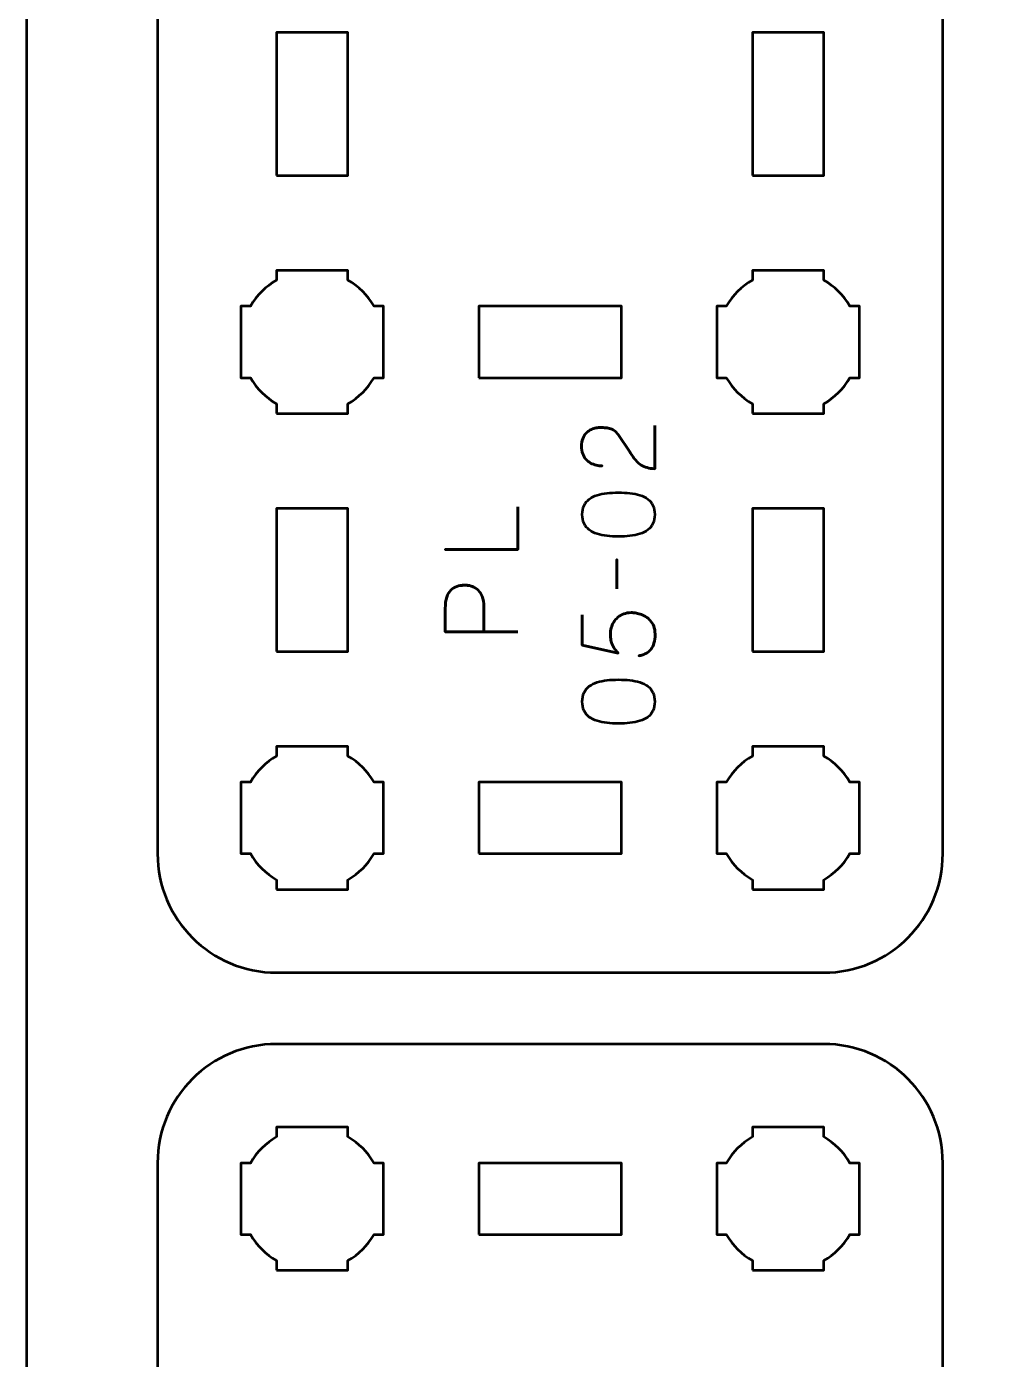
# Model space of a CAD drawing. Header units: centimetres. Extents: x -21 to 0, y -29.7 to 0.
# Drawn here: x -21 to -16.95, y -11.32 to -5.72 of the extents above; entities that cross this region are included whole.
import ezdxf

# ---------------------------------------------------------------- set-up
doc = ezdxf.new("R2010")
doc.units = ezdxf.units.CM
doc.header["$MEASUREMENT"] = 0
doc.layers.add('Layer 1', color=7, linetype='Continuous')

msp = doc.modelspace()

# ---------------------------------------------------------------- linework, layer by layer
at = {"layer": 'Layer 1', "color": 1, "lineweight": 53}
msp.add_open_spline([(-21.00003, -29.19995), (-21.00003, -29.19995), (-21.00003, -5.29992), (-21.00003, -5.29992), (-21.00003, -5.29992), (-21.00003, -5.21709), (-20.93286, -5.14992), (-20.85003, -5.14992), (-20.85003, -5.14992), (-20.7672, -5.14992), (-20.70003, -5.08275), (-20.70003, -4.99992), (-20.70003, -4.99992), (-20.70003, -4.91709), (-20.7672, -4.84992), (-20.85003, -4.84992), (-20.85003, -4.84992), (-20.93286, -4.84992), (-21.00003, -4.78275), (-21.00003, -4.69992), (-21.00003, -4.69992), (-21.00003, -4.61709), (-20.93286, -4.54992), (-20.85003, -4.54992), (-20.85003, -4.54992), (-20.7672, -4.54992), (-20.70003, -4.48275), (-20.70003, -4.39992), (-20.70003, -4.39992), (-20.70003, -4.31709), (-20.7672, -4.24992), (-20.85003, -4.24992), (-20.85003, -4.24992), (-20.93286, -4.24992), (-21.00003, -4.18275), (-21.00003, -4.09992), (-21.00003, -4.09992), (-21.00003, -4.01709), (-20.93286, -3.94992), (-20.85003, -3.94992), (-20.85003, -3.94992), (-20.7672, -3.94992), (-20.70003, -3.88275), (-20.70003, -3.79992), (-20.70003, -3.79992), (-20.70003, -3.71709), (-20.7672, -3.64992), (-20.85003, -3.64992), (-20.85003, -3.64992), (-20.93286, -3.64992), (-21.00003, -3.58275), (-21.00003, -3.49992), (-21.00003, -3.49992), (-21.00003, -3.41709), (-20.93286, -3.34992), (-20.85003, -3.34992), (-20.85003, -3.34992), (-20.7672, -3.34992), (-20.70003, -3.28275), (-20.70003, -3.19992), (-20.70003, -3.19992), (-20.70003, -3.11709), (-20.7672, -3.04992), (-20.85003, -3.04992), (-20.85003, -3.04992), (-20.93286, -3.04992), (-21.00003, -2.98275), (-21.00003, -2.89992), (-21.00003, -2.89992), (-21.00003, -2.81709), (-20.93286, -2.74992), (-20.85003, -2.74992), (-20.85003, -2.74992), (-20.7672, -2.74992), (-20.70003, -2.68275), (-20.70003, -2.59992), (-20.70003, -2.59992), (-20.70003, -2.51709), (-20.7672, -2.44992), (-20.85003, -2.44992), (-20.85003, -2.44992), (-20.93286, -2.44992), (-21.00003, -2.38275), (-21.00003, -2.29992), (-21.00003, -2.29992), (-21.00003, -2.21709), (-20.93286, -2.14992), (-20.85003, -2.14992), (-20.85003, -2.14992), (-20.7672, -2.14992), (-20.70003, -2.08275), (-20.70003, -1.99992), (-20.70003, -1.99992), (-20.70003, -1.91709), (-20.7672, -1.84992), (-20.85003, -1.84992), (-20.85003, -1.84992), (-20.93286, -1.84992), (-21.00003, -1.78275), (-21.00003, -1.69992), (-21.00003, -1.69992), (-21.00003, -1.61709), (-20.93286, -1.54992), (-20.85003, -1.54992), (-20.85003, -1.54992), (-20.7672, -1.54992), (-20.70003, -1.48275), (-20.70003, -1.39992), (-20.70003, -1.39992), (-20.70003, -1.31709), (-20.7672, -1.24992), (-20.85003, -1.24992), (-20.85003, -1.24992), (-20.93286, -1.24992), (-21.00003, -1.18275), (-21.00003, -1.09992), (-21.00003, -1.09992), (-21.00003, -1.09992), (-21.00003, -0.49992), (-21.00003, -0.49992), (-21.00003, -0.49992), (-21.00003, -0.22295), (-20.77694, 0.00004), (-20.49994, 0.00004), (-20.49994, 0.00004), (-20.49994, 0.00004), (-0.50008, 0.00004), (-0.50008, 0.00004), (-0.50008, 0.00004), (-0.22294, 0.00004), (0.00002, -0.22295), (0.00002, -0.49992), (0.00002, -0.49992), (0.00002, -0.49992), (0.00002, -29.19995), (0.00002, -29.19995), (0.00002, -29.19995), (0.00002, -29.47695), (-0.22294, -29.70004), (-0.50008, -29.70004), (-0.50008, -29.70004), (-0.50008, -29.70004), (-20.49994, -29.70004), (-20.49994, -29.70004), (-20.49994, -29.70004), (-20.77694, -29.70004), (-21.00003, -29.47695), (-21.00003, -29.19995)], degree=3, knots=[0, 0, 0, 0, 0.027027, 0.027027, 0.027027, 0.027027, 0.0540541, 0.0540541, 0.0540541, 0.0540541, 0.0810811, 0.0810811, 0.0810811, 0.0810811, 0.1081081, 0.1081081, 0.1081081, 0.1081081, 0.1351351, 0.1351351, 0.1351351, 0.1351351, 0.1621622, 0.1621622, 0.1621622, 0.1621622, 0.1891892, 0.1891892, 0.1891892, 0.1891892, 0.2162162, 0.2162162, 0.2162162, 0.2162162, 0.2432432, 0.2432432, 0.2432432, 0.2432432, 0.2702703, 0.2702703, 0.2702703, 0.2702703, 0.2972973, 0.2972973, 0.2972973, 0.2972973, 0.3243243, 0.3243243, 0.3243243, 0.3243243, 0.3513514, 0.3513514, 0.3513514, 0.3513514, 0.3783784, 0.3783784, 0.3783784, 0.3783784, 0.4054054, 0.4054054, 0.4054054, 0.4054054, 0.4324324, 0.4324324, 0.4324324, 0.4324324, 0.4594595, 0.4594595, 0.4594595, 0.4594595, 0.4864865, 0.4864865, 0.4864865, 0.4864865, 0.5135135, 0.5135135, 0.5135135, 0.5135135, 0.5405405, 0.5405405, 0.5405405, 0.5405405, 0.5675676, 0.5675676, 0.5675676, 0.5675676, 0.5945946, 0.5945946, 0.5945946, 0.5945946, 0.6216216, 0.6216216, 0.6216216, 0.6216216, 0.6486486, 0.6486486, 0.6486486, 0.6486486, 0.6756757, 0.6756757, 0.6756757, 0.6756757, 0.7027027, 0.7027027, 0.7027027, 0.7027027, 0.7297297, 0.7297297, 0.7297297, 0.7297297, 0.7567568, 0.7567568, 0.7567568, 0.7567568, 0.7837838, 0.7837838, 0.7837838, 0.7837838, 0.8108108, 0.8108108, 0.8108108, 0.8108108, 0.8378378, 0.8378378, 0.8378378, 0.8378378, 0.8648649, 0.8648649, 0.8648649, 0.8648649, 0.8918919, 0.8918919, 0.8918919, 0.8918919, 0.9189189, 0.9189189, 0.9189189, 0.9189189, 0.9459459, 0.9459459, 0.9459459, 0.9459459, 0.972973, 0.972973, 0.972973, 0.972973, 1, 1, 1, 1], dxfattribs=at)
at = {"layer": 'Layer 1', "color": 3, "lineweight": 53}
for points in [[(-17.65, -9.7), (-17.65, -9.7), (-19.95, -9.7), (-19.95, -9.7), (-19.95, -9.7), (-20.22609, -9.7), (-20.45, -9.47609), (-20.45, -9.2), (-20.45, -9.2), (-20.45, -9.2), (-20.45, -0.9), (-20.45, -0.9), (-20.45, -0.9), (-20.45, -0.62391), (-20.22609, -0.4), (-19.95, -0.4), (-19.95, -0.4), (-19.95, -0.4), (-17.65, -0.4), (-17.65, -0.4), (-17.65, -0.4), (-17.37391, -0.4), (-17.15, -0.62391), (-17.15, -0.9), (-17.15, -0.9), (-17.15, -0.9), (-17.15, -9.2), (-17.15, -9.2), (-17.15, -9.2), (-17.15, -9.47609), (-17.37391, -9.7), (-17.65, -9.7)], [(-17.65, -19.3), (-17.65, -19.3), (-19.95, -19.3), (-19.95, -19.3), (-19.95, -19.3), (-20.22609, -19.3), (-20.45, -19.07609), (-20.45, -18.8), (-20.45, -18.8), (-20.45, -18.8), (-20.45, -10.5), (-20.45, -10.5), (-20.45, -10.5), (-20.45, -10.22391), (-20.22609, -10), (-19.95, -10), (-19.95, -10), (-19.95, -10), (-17.65, -10), (-17.65, -10), (-17.65, -10), (-17.37391, -10), (-17.15, -10.22391), (-17.15, -10.5), (-17.15, -10.5), (-17.15, -10.5), (-17.15, -18.8), (-17.15, -18.8), (-17.15, -18.8), (-17.15, -19.07609), (-17.37391, -19.3), (-17.65, -19.3)]]:
    msp.add_open_spline(points, degree=3, knots=[0, 0, 0, 0, 0.125, 0.125, 0.125, 0.125, 0.25, 0.25, 0.25, 0.25, 0.375, 0.375, 0.375, 0.375, 0.5, 0.5, 0.5, 0.5, 0.625, 0.625, 0.625, 0.625, 0.75, 0.75, 0.75, 0.75, 0.875, 0.875, 0.875, 0.875, 1, 1, 1, 1], dxfattribs=at)
at = {"layer": 'Layer 1', "lineweight": 53}
for points, knots in [([(-19.95, -6.35), (-19.95, -6.35), (-19.95, -5.75), (-19.95, -5.75), (-19.95, -5.75), (-19.95, -5.75), (-19.65, -5.75), (-19.65, -5.75), (-19.65, -5.75), (-19.65, -5.75), (-19.65, -6.35), (-19.65, -6.35), (-19.65, -6.35), (-19.65, -6.35), (-19.95, -6.35), (-19.95, -6.35)], [0, 0, 0, 0, 0.25, 0.25, 0.25, 0.25, 0.5, 0.5, 0.5, 0.5, 0.75, 0.75, 0.75, 0.75, 1, 1, 1, 1]), ([(-17.95, -6.35), (-17.95, -6.35), (-17.95, -5.75), (-17.95, -5.75), (-17.95, -5.75), (-17.95, -5.75), (-17.65, -5.75), (-17.65, -5.75), (-17.65, -5.75), (-17.65, -5.75), (-17.65, -6.35), (-17.65, -6.35), (-17.65, -6.35), (-17.65, -6.35), (-17.95, -6.35), (-17.95, -6.35)], [0, 0, 0, 0, 0.25, 0.25, 0.25, 0.25, 0.5, 0.5, 0.5, 0.5, 0.75, 0.75, 0.75, 0.75, 1, 1, 1, 1]), ([(-19.95, -7.35), (-19.95, -7.35), (-19.95, -7.30985), (-19.95, -7.30985), (-19.95, -7.30985), (-19.99553, -7.2835), (-20.0335, -7.24553), (-20.05985, -7.2), (-20.05985, -7.2), (-20.05985, -7.2), (-20.1, -7.2), (-20.1, -7.2), (-20.1, -7.2), (-20.1, -7.2), (-20.1, -7.05), (-20.1, -7.05), (-20.1, -7.05), (-20.1, -7.05), (-20.1, -6.9), (-20.1, -6.9), (-20.1, -6.9), (-20.1, -6.9), (-20.05985, -6.9), (-20.05985, -6.9), (-20.05985, -6.9), (-20.0335, -6.85447), (-19.99553, -6.8165), (-19.95, -6.79015), (-19.95, -6.79015), (-19.95, -6.79015), (-19.95, -6.75), (-19.95, -6.75), (-19.95, -6.75), (-19.95, -6.75), (-19.8, -6.75), (-19.8, -6.75), (-19.8, -6.75), (-19.8, -6.75), (-19.65, -6.75), (-19.65, -6.75), (-19.65, -6.75), (-19.65, -6.75), (-19.65, -6.79015), (-19.65, -6.79015), (-19.65, -6.79015), (-19.60447, -6.8165), (-19.5665, -6.85447), (-19.54015, -6.9), (-19.54015, -6.9), (-19.54015, -6.9), (-19.5, -6.9), (-19.5, -6.9), (-19.5, -6.9), (-19.5, -6.9), (-19.5, -7.05), (-19.5, -7.05), (-19.5, -7.05), (-19.5, -7.05), (-19.5, -7.2), (-19.5, -7.2), (-19.5, -7.2), (-19.5, -7.2), (-19.54015, -7.2), (-19.54015, -7.2), (-19.54015, -7.2), (-19.5665, -7.24553), (-19.60447, -7.2835), (-19.65, -7.30985), (-19.65, -7.30985), (-19.65, -7.30985), (-19.65, -7.35), (-19.65, -7.35), (-19.65, -7.35), (-19.65, -7.35), (-19.8, -7.35), (-19.8, -7.35), (-19.8, -7.35), (-19.8, -7.35), (-19.95, -7.35), (-19.95, -7.35)], [0, 0, 0, 0, 0.05, 0.05, 0.05, 0.05, 0.1, 0.1, 0.1, 0.1, 0.15, 0.15, 0.15, 0.15, 0.2, 0.2, 0.2, 0.2, 0.25, 0.25, 0.25, 0.25, 0.3, 0.3, 0.3, 0.3, 0.35, 0.35, 0.35, 0.35, 0.4, 0.4, 0.4, 0.4, 0.45, 0.45, 0.45, 0.45, 0.5, 0.5, 0.5, 0.5, 0.55, 0.55, 0.55, 0.55, 0.6, 0.6, 0.6, 0.6, 0.65, 0.65, 0.65, 0.65, 0.7, 0.7, 0.7, 0.7, 0.75, 0.75, 0.75, 0.75, 0.8, 0.8, 0.8, 0.8, 0.85, 0.85, 0.85, 0.85, 0.9, 0.9, 0.9, 0.9, 0.95, 0.95, 0.95, 0.95, 1, 1, 1, 1]), ([(-17.95, -7.35), (-17.95, -7.35), (-17.95, -7.30985), (-17.95, -7.30985), (-17.95, -7.30985), (-17.99553, -7.2835), (-18.0335, -7.24553), (-18.05985, -7.2), (-18.05985, -7.2), (-18.05985, -7.2), (-18.1, -7.2), (-18.1, -7.2), (-18.1, -7.2), (-18.1, -7.2), (-18.1, -7.05), (-18.1, -7.05), (-18.1, -7.05), (-18.1, -7.05), (-18.1, -6.9), (-18.1, -6.9), (-18.1, -6.9), (-18.1, -6.9), (-18.05985, -6.9), (-18.05985, -6.9), (-18.05985, -6.9), (-18.0335, -6.85447), (-17.99553, -6.8165), (-17.95, -6.79015), (-17.95, -6.79015), (-17.95, -6.79015), (-17.95, -6.75), (-17.95, -6.75), (-17.95, -6.75), (-17.95, -6.75), (-17.8, -6.75), (-17.8, -6.75), (-17.8, -6.75), (-17.8, -6.75), (-17.65, -6.75), (-17.65, -6.75), (-17.65, -6.75), (-17.65, -6.75), (-17.65, -6.79015), (-17.65, -6.79015), (-17.65, -6.79015), (-17.60447, -6.8165), (-17.5665, -6.85447), (-17.54015, -6.9), (-17.54015, -6.9), (-17.54015, -6.9), (-17.5, -6.9), (-17.5, -6.9), (-17.5, -6.9), (-17.5, -6.9), (-17.5, -7.05), (-17.5, -7.05), (-17.5, -7.05), (-17.5, -7.05), (-17.5, -7.2), (-17.5, -7.2), (-17.5, -7.2), (-17.5, -7.2), (-17.54015, -7.2), (-17.54015, -7.2), (-17.54015, -7.2), (-17.5665, -7.24553), (-17.60447, -7.2835), (-17.65, -7.30985), (-17.65, -7.30985), (-17.65, -7.30985), (-17.65, -7.35), (-17.65, -7.35), (-17.65, -7.35), (-17.65, -7.35), (-17.8, -7.35), (-17.8, -7.35), (-17.8, -7.35), (-17.8, -7.35), (-17.95, -7.35), (-17.95, -7.35)], [0, 0, 0, 0, 0.05, 0.05, 0.05, 0.05, 0.1, 0.1, 0.1, 0.1, 0.15, 0.15, 0.15, 0.15, 0.2, 0.2, 0.2, 0.2, 0.25, 0.25, 0.25, 0.25, 0.3, 0.3, 0.3, 0.3, 0.35, 0.35, 0.35, 0.35, 0.4, 0.4, 0.4, 0.4, 0.45, 0.45, 0.45, 0.45, 0.5, 0.5, 0.5, 0.5, 0.55, 0.55, 0.55, 0.55, 0.6, 0.6, 0.6, 0.6, 0.65, 0.65, 0.65, 0.65, 0.7, 0.7, 0.7, 0.7, 0.75, 0.75, 0.75, 0.75, 0.8, 0.8, 0.8, 0.8, 0.85, 0.85, 0.85, 0.85, 0.9, 0.9, 0.9, 0.9, 0.95, 0.95, 0.95, 0.95, 1, 1, 1, 1]), ([(-19.1, -7.2), (-19.1, -7.2), (-19.1, -6.9), (-19.1, -6.9), (-19.1, -6.9), (-19.1, -6.9), (-18.5, -6.9), (-18.5, -6.9), (-18.5, -6.9), (-18.5, -6.9), (-18.5, -7.2), (-18.5, -7.2), (-18.5, -7.2), (-18.5, -7.2), (-19.1, -7.2), (-19.1, -7.2)], [0, 0, 0, 0, 0.25, 0.25, 0.25, 0.25, 0.5, 0.5, 0.5, 0.5, 0.75, 0.75, 0.75, 0.75, 1, 1, 1, 1]), ([(-19.95, -8.35), (-19.95, -8.35), (-19.95, -7.75), (-19.95, -7.75), (-19.95, -7.75), (-19.95, -7.75), (-19.65, -7.75), (-19.65, -7.75), (-19.65, -7.75), (-19.65, -7.75), (-19.65, -8.35), (-19.65, -8.35), (-19.65, -8.35), (-19.65, -8.35), (-19.95, -8.35), (-19.95, -8.35)], [0, 0, 0, 0, 0.25, 0.25, 0.25, 0.25, 0.5, 0.5, 0.5, 0.5, 0.75, 0.75, 0.75, 0.75, 1, 1, 1, 1]), ([(-17.95, -8.35), (-17.95, -8.35), (-17.95, -7.75), (-17.95, -7.75), (-17.95, -7.75), (-17.95, -7.75), (-17.65, -7.75), (-17.65, -7.75), (-17.65, -7.75), (-17.65, -7.75), (-17.65, -8.35), (-17.65, -8.35), (-17.65, -8.35), (-17.65, -8.35), (-17.95, -8.35), (-17.95, -8.35)], [0, 0, 0, 0, 0.25, 0.25, 0.25, 0.25, 0.5, 0.5, 0.5, 0.5, 0.75, 0.75, 0.75, 0.75, 1, 1, 1, 1]), ([(-19.95, -9.35), (-19.95, -9.35), (-19.95, -9.30985), (-19.95, -9.30985), (-19.95, -9.30985), (-19.99553, -9.2835), (-20.0335, -9.24553), (-20.05985, -9.2), (-20.05985, -9.2), (-20.05985, -9.2), (-20.1, -9.2), (-20.1, -9.2), (-20.1, -9.2), (-20.1, -9.2), (-20.1, -9.05), (-20.1, -9.05), (-20.1, -9.05), (-20.1, -9.05), (-20.1, -8.9), (-20.1, -8.9), (-20.1, -8.9), (-20.1, -8.9), (-20.05985, -8.9), (-20.05985, -8.9), (-20.05985, -8.9), (-20.0335, -8.85447), (-19.99553, -8.8165), (-19.95, -8.79015), (-19.95, -8.79015), (-19.95, -8.79015), (-19.95, -8.75), (-19.95, -8.75), (-19.95, -8.75), (-19.95, -8.75), (-19.8, -8.75), (-19.8, -8.75), (-19.8, -8.75), (-19.8, -8.75), (-19.65, -8.75), (-19.65, -8.75), (-19.65, -8.75), (-19.65, -8.75), (-19.65, -8.79015), (-19.65, -8.79015), (-19.65, -8.79015), (-19.60447, -8.8165), (-19.5665, -8.85447), (-19.54015, -8.9), (-19.54015, -8.9), (-19.54015, -8.9), (-19.5, -8.9), (-19.5, -8.9), (-19.5, -8.9), (-19.5, -8.9), (-19.5, -9.05), (-19.5, -9.05), (-19.5, -9.05), (-19.5, -9.05), (-19.5, -9.2), (-19.5, -9.2), (-19.5, -9.2), (-19.5, -9.2), (-19.54015, -9.2), (-19.54015, -9.2), (-19.54015, -9.2), (-19.5665, -9.24553), (-19.60447, -9.2835), (-19.65, -9.30985), (-19.65, -9.30985), (-19.65, -9.30985), (-19.65, -9.35), (-19.65, -9.35), (-19.65, -9.35), (-19.65, -9.35), (-19.8, -9.35), (-19.8, -9.35), (-19.8, -9.35), (-19.8, -9.35), (-19.95, -9.35), (-19.95, -9.35)], [0, 0, 0, 0, 0.05, 0.05, 0.05, 0.05, 0.1, 0.1, 0.1, 0.1, 0.15, 0.15, 0.15, 0.15, 0.2, 0.2, 0.2, 0.2, 0.25, 0.25, 0.25, 0.25, 0.3, 0.3, 0.3, 0.3, 0.35, 0.35, 0.35, 0.35, 0.4, 0.4, 0.4, 0.4, 0.45, 0.45, 0.45, 0.45, 0.5, 0.5, 0.5, 0.5, 0.55, 0.55, 0.55, 0.55, 0.6, 0.6, 0.6, 0.6, 0.65, 0.65, 0.65, 0.65, 0.7, 0.7, 0.7, 0.7, 0.75, 0.75, 0.75, 0.75, 0.8, 0.8, 0.8, 0.8, 0.85, 0.85, 0.85, 0.85, 0.9, 0.9, 0.9, 0.9, 0.95, 0.95, 0.95, 0.95, 1, 1, 1, 1]), ([(-17.95, -9.35), (-17.95, -9.35), (-17.95, -9.30985), (-17.95, -9.30985), (-17.95, -9.30985), (-17.99553, -9.2835), (-18.0335, -9.24553), (-18.05985, -9.2), (-18.05985, -9.2), (-18.05985, -9.2), (-18.1, -9.2), (-18.1, -9.2), (-18.1, -9.2), (-18.1, -9.2), (-18.1, -9.05), (-18.1, -9.05), (-18.1, -9.05), (-18.1, -9.05), (-18.1, -8.9), (-18.1, -8.9), (-18.1, -8.9), (-18.1, -8.9), (-18.05985, -8.9), (-18.05985, -8.9), (-18.05985, -8.9), (-18.0335, -8.85447), (-17.99553, -8.8165), (-17.95, -8.79015), (-17.95, -8.79015), (-17.95, -8.79015), (-17.95, -8.75), (-17.95, -8.75), (-17.95, -8.75), (-17.95, -8.75), (-17.8, -8.75), (-17.8, -8.75), (-17.8, -8.75), (-17.8, -8.75), (-17.65, -8.75), (-17.65, -8.75), (-17.65, -8.75), (-17.65, -8.75), (-17.65, -8.79015), (-17.65, -8.79015), (-17.65, -8.79015), (-17.60447, -8.8165), (-17.5665, -8.85447), (-17.54015, -8.9), (-17.54015, -8.9), (-17.54015, -8.9), (-17.5, -8.9), (-17.5, -8.9), (-17.5, -8.9), (-17.5, -8.9), (-17.5, -9.05), (-17.5, -9.05), (-17.5, -9.05), (-17.5, -9.05), (-17.5, -9.2), (-17.5, -9.2), (-17.5, -9.2), (-17.5, -9.2), (-17.54015, -9.2), (-17.54015, -9.2), (-17.54015, -9.2), (-17.5665, -9.24553), (-17.60447, -9.2835), (-17.65, -9.30985), (-17.65, -9.30985), (-17.65, -9.30985), (-17.65, -9.35), (-17.65, -9.35), (-17.65, -9.35), (-17.65, -9.35), (-17.8, -9.35), (-17.8, -9.35), (-17.8, -9.35), (-17.8, -9.35), (-17.95, -9.35), (-17.95, -9.35)], [0, 0, 0, 0, 0.05, 0.05, 0.05, 0.05, 0.1, 0.1, 0.1, 0.1, 0.15, 0.15, 0.15, 0.15, 0.2, 0.2, 0.2, 0.2, 0.25, 0.25, 0.25, 0.25, 0.3, 0.3, 0.3, 0.3, 0.35, 0.35, 0.35, 0.35, 0.4, 0.4, 0.4, 0.4, 0.45, 0.45, 0.45, 0.45, 0.5, 0.5, 0.5, 0.5, 0.55, 0.55, 0.55, 0.55, 0.6, 0.6, 0.6, 0.6, 0.65, 0.65, 0.65, 0.65, 0.7, 0.7, 0.7, 0.7, 0.75, 0.75, 0.75, 0.75, 0.8, 0.8, 0.8, 0.8, 0.85, 0.85, 0.85, 0.85, 0.9, 0.9, 0.9, 0.9, 0.95, 0.95, 0.95, 0.95, 1, 1, 1, 1]), ([(-19.1, -9.2), (-19.1, -9.2), (-19.1, -8.9), (-19.1, -8.9), (-19.1, -8.9), (-19.1, -8.9), (-18.5, -8.9), (-18.5, -8.9), (-18.5, -8.9), (-18.5, -8.9), (-18.5, -9.2), (-18.5, -9.2), (-18.5, -9.2), (-18.5, -9.2), (-19.1, -9.2), (-19.1, -9.2)], [0, 0, 0, 0, 0.25, 0.25, 0.25, 0.25, 0.5, 0.5, 0.5, 0.5, 0.75, 0.75, 0.75, 0.75, 1, 1, 1, 1]), ([(-19.95, -10.95), (-19.95, -10.95), (-19.95, -10.90985), (-19.95, -10.90985), (-19.95, -10.90985), (-19.99553, -10.8835), (-20.0335, -10.84553), (-20.05985, -10.8), (-20.05985, -10.8), (-20.05985, -10.8), (-20.1, -10.8), (-20.1, -10.8), (-20.1, -10.8), (-20.1, -10.8), (-20.1, -10.65), (-20.1, -10.65), (-20.1, -10.65), (-20.1, -10.65), (-20.1, -10.5), (-20.1, -10.5), (-20.1, -10.5), (-20.1, -10.5), (-20.05985, -10.5), (-20.05985, -10.5), (-20.05985, -10.5), (-20.0335, -10.45447), (-19.99553, -10.4165), (-19.95, -10.39015), (-19.95, -10.39015), (-19.95, -10.39015), (-19.95, -10.35), (-19.95, -10.35), (-19.95, -10.35), (-19.95, -10.35), (-19.8, -10.35), (-19.8, -10.35), (-19.8, -10.35), (-19.8, -10.35), (-19.65, -10.35), (-19.65, -10.35), (-19.65, -10.35), (-19.65, -10.35), (-19.65, -10.39015), (-19.65, -10.39015), (-19.65, -10.39015), (-19.60447, -10.4165), (-19.5665, -10.45447), (-19.54015, -10.5), (-19.54015, -10.5), (-19.54015, -10.5), (-19.5, -10.5), (-19.5, -10.5), (-19.5, -10.5), (-19.5, -10.5), (-19.5, -10.65), (-19.5, -10.65), (-19.5, -10.65), (-19.5, -10.65), (-19.5, -10.8), (-19.5, -10.8), (-19.5, -10.8), (-19.5, -10.8), (-19.54015, -10.8), (-19.54015, -10.8), (-19.54015, -10.8), (-19.5665, -10.84553), (-19.60447, -10.8835), (-19.65, -10.90985), (-19.65, -10.90985), (-19.65, -10.90985), (-19.65, -10.95), (-19.65, -10.95), (-19.65, -10.95), (-19.65, -10.95), (-19.8, -10.95), (-19.8, -10.95), (-19.8, -10.95), (-19.8, -10.95), (-19.95, -10.95), (-19.95, -10.95)], [0, 0, 0, 0, 0.05, 0.05, 0.05, 0.05, 0.1, 0.1, 0.1, 0.1, 0.15, 0.15, 0.15, 0.15, 0.2, 0.2, 0.2, 0.2, 0.25, 0.25, 0.25, 0.25, 0.3, 0.3, 0.3, 0.3, 0.35, 0.35, 0.35, 0.35, 0.4, 0.4, 0.4, 0.4, 0.45, 0.45, 0.45, 0.45, 0.5, 0.5, 0.5, 0.5, 0.55, 0.55, 0.55, 0.55, 0.6, 0.6, 0.6, 0.6, 0.65, 0.65, 0.65, 0.65, 0.7, 0.7, 0.7, 0.7, 0.75, 0.75, 0.75, 0.75, 0.8, 0.8, 0.8, 0.8, 0.85, 0.85, 0.85, 0.85, 0.9, 0.9, 0.9, 0.9, 0.95, 0.95, 0.95, 0.95, 1, 1, 1, 1]), ([(-17.95, -10.95), (-17.95, -10.95), (-17.95, -10.90985), (-17.95, -10.90985), (-17.95, -10.90985), (-17.99553, -10.8835), (-18.0335, -10.84553), (-18.05985, -10.8), (-18.05985, -10.8), (-18.05985, -10.8), (-18.1, -10.8), (-18.1, -10.8), (-18.1, -10.8), (-18.1, -10.8), (-18.1, -10.65), (-18.1, -10.65), (-18.1, -10.65), (-18.1, -10.65), (-18.1, -10.5), (-18.1, -10.5), (-18.1, -10.5), (-18.1, -10.5), (-18.05985, -10.5), (-18.05985, -10.5), (-18.05985, -10.5), (-18.0335, -10.45447), (-17.99553, -10.4165), (-17.95, -10.39015), (-17.95, -10.39015), (-17.95, -10.39015), (-17.95, -10.35), (-17.95, -10.35), (-17.95, -10.35), (-17.95, -10.35), (-17.8, -10.35), (-17.8, -10.35), (-17.8, -10.35), (-17.8, -10.35), (-17.65, -10.35), (-17.65, -10.35), (-17.65, -10.35), (-17.65, -10.35), (-17.65, -10.39015), (-17.65, -10.39015), (-17.65, -10.39015), (-17.60447, -10.4165), (-17.5665, -10.45447), (-17.54015, -10.5), (-17.54015, -10.5), (-17.54015, -10.5), (-17.5, -10.5), (-17.5, -10.5), (-17.5, -10.5), (-17.5, -10.5), (-17.5, -10.65), (-17.5, -10.65), (-17.5, -10.65), (-17.5, -10.65), (-17.5, -10.8), (-17.5, -10.8), (-17.5, -10.8), (-17.5, -10.8), (-17.54015, -10.8), (-17.54015, -10.8), (-17.54015, -10.8), (-17.5665, -10.84553), (-17.60447, -10.8835), (-17.65, -10.90985), (-17.65, -10.90985), (-17.65, -10.90985), (-17.65, -10.95), (-17.65, -10.95), (-17.65, -10.95), (-17.65, -10.95), (-17.8, -10.95), (-17.8, -10.95), (-17.8, -10.95), (-17.8, -10.95), (-17.95, -10.95), (-17.95, -10.95)], [0, 0, 0, 0, 0.05, 0.05, 0.05, 0.05, 0.1, 0.1, 0.1, 0.1, 0.15, 0.15, 0.15, 0.15, 0.2, 0.2, 0.2, 0.2, 0.25, 0.25, 0.25, 0.25, 0.3, 0.3, 0.3, 0.3, 0.35, 0.35, 0.35, 0.35, 0.4, 0.4, 0.4, 0.4, 0.45, 0.45, 0.45, 0.45, 0.5, 0.5, 0.5, 0.5, 0.55, 0.55, 0.55, 0.55, 0.6, 0.6, 0.6, 0.6, 0.65, 0.65, 0.65, 0.65, 0.7, 0.7, 0.7, 0.7, 0.75, 0.75, 0.75, 0.75, 0.8, 0.8, 0.8, 0.8, 0.85, 0.85, 0.85, 0.85, 0.9, 0.9, 0.9, 0.9, 0.95, 0.95, 0.95, 0.95, 1, 1, 1, 1]), ([(-19.1, -10.8), (-19.1, -10.8), (-19.1, -10.5), (-19.1, -10.5), (-19.1, -10.5), (-19.1, -10.5), (-18.5, -10.5), (-18.5, -10.5), (-18.5, -10.5), (-18.5, -10.5), (-18.5, -10.8), (-18.5, -10.8), (-18.5, -10.8), (-18.5, -10.8), (-19.1, -10.8), (-19.1, -10.8)], [0, 0, 0, 0, 0.25, 0.25, 0.25, 0.25, 0.5, 0.5, 0.5, 0.5, 0.75, 0.75, 0.75, 0.75, 1, 1, 1, 1])]:
    msp.add_open_spline(points, degree=3, knots=knots, dxfattribs=at)
at = {"layer": 'Layer 1', "color": 5, "lineweight": 53}
for points, knots in [([(-18.36037, -7.40083), (-18.36037, -7.40083), (-18.36037, -7.58244), (-18.36037, -7.58244), (-18.36037, -7.58244), (-18.37265, -7.58209), (-18.38351, -7.58054), (-18.39283, -7.57792), (-18.39283, -7.57792), (-18.40214, -7.57524), (-18.41032, -7.57165), (-18.41738, -7.5672), (-18.41738, -7.5672), (-18.42443, -7.56268), (-18.43071, -7.55753), (-18.43622, -7.55168), (-18.43622, -7.55168), (-18.44179, -7.54582), (-18.44687, -7.53954), (-18.45167, -7.53277), (-18.45167, -7.53277), (-18.4564, -7.526), (-18.46112, -7.51901), (-18.46578, -7.51174), (-18.46578, -7.51174), (-18.46578, -7.51174), (-18.51404, -7.43935), (-18.51404, -7.43935), (-18.51404, -7.43935), (-18.51926, -7.43195), (-18.5249, -7.42616), (-18.53111, -7.42207), (-18.53111, -7.42207), (-18.53725, -7.41791), (-18.54374, -7.41501), (-18.55052, -7.41325), (-18.55052, -7.41325), (-18.55736, -7.41156), (-18.56427, -7.4105), (-18.5714, -7.41015), (-18.5714, -7.41015), (-18.57853, -7.40979), (-18.58565, -7.40965), (-18.59278, -7.40972), (-18.59278, -7.40972), (-18.59863, -7.40972), (-18.60491, -7.4105), (-18.61169, -7.41205), (-18.61169, -7.41205), (-18.61839, -7.41367), (-18.62509, -7.41621), (-18.63172, -7.41981), (-18.63172, -7.41981), (-18.63836, -7.42341), (-18.64442, -7.42821), (-18.64993, -7.4342), (-18.64993, -7.4342), (-18.65536, -7.4402), (-18.65973, -7.44761), (-18.66305, -7.45643), (-18.66305, -7.45643), (-18.66637, -7.46525), (-18.66806, -7.47562), (-18.66813, -7.48761), (-18.66813, -7.48761), (-18.66806, -7.49968), (-18.66637, -7.51033), (-18.66312, -7.51951), (-18.66312, -7.51951), (-18.65988, -7.52868), (-18.65536, -7.53651), (-18.64965, -7.543), (-18.64965, -7.543), (-18.64393, -7.54949), (-18.6373, -7.55471), (-18.62989, -7.5588), (-18.62989, -7.5588), (-18.62248, -7.5629), (-18.61458, -7.56586), (-18.60625, -7.56776), (-18.60625, -7.56776), (-18.59793, -7.56967), (-18.58946, -7.57059), (-18.58092, -7.57059), (-18.58092, -7.57059), (-18.58946, -7.57059), (-18.59793, -7.56967), (-18.60625, -7.56776), (-18.60625, -7.56776), (-18.61458, -7.56586), (-18.62248, -7.5629), (-18.62989, -7.5588), (-18.62989, -7.5588), (-18.6373, -7.55471), (-18.64393, -7.54949), (-18.64965, -7.543), (-18.64965, -7.543), (-18.65536, -7.53651), (-18.65988, -7.52868), (-18.66312, -7.51951), (-18.66312, -7.51951), (-18.66637, -7.51033), (-18.66806, -7.49968), (-18.66813, -7.48761), (-18.66813, -7.48761), (-18.66806, -7.47562), (-18.66637, -7.46525), (-18.66305, -7.45643), (-18.66305, -7.45643), (-18.65973, -7.44761), (-18.65536, -7.4402), (-18.64993, -7.4342), (-18.64993, -7.4342), (-18.64442, -7.42821), (-18.63836, -7.42341), (-18.63172, -7.41981), (-18.63172, -7.41981), (-18.62509, -7.41621), (-18.61839, -7.41367), (-18.61169, -7.41205), (-18.61169, -7.41205), (-18.60491, -7.4105), (-18.59863, -7.40972), (-18.59278, -7.40972), (-18.59278, -7.40972), (-18.58565, -7.40965), (-18.57853, -7.40979), (-18.5714, -7.41015), (-18.5714, -7.41015), (-18.56427, -7.4105), (-18.55736, -7.41156), (-18.55052, -7.41325), (-18.55052, -7.41325), (-18.54374, -7.41501), (-18.53725, -7.41791), (-18.53111, -7.42207), (-18.53111, -7.42207), (-18.5249, -7.42616), (-18.51926, -7.43195), (-18.51404, -7.43935), (-18.51404, -7.43935), (-18.51404, -7.43935), (-18.46578, -7.51174), (-18.46578, -7.51174), (-18.46578, -7.51174), (-18.46112, -7.51901), (-18.4564, -7.526), (-18.45167, -7.53277), (-18.45167, -7.53277), (-18.44687, -7.53954), (-18.44179, -7.54582), (-18.43622, -7.55168), (-18.43622, -7.55168), (-18.43071, -7.55753), (-18.42443, -7.56268), (-18.41738, -7.5672), (-18.41738, -7.5672), (-18.41032, -7.57165), (-18.40214, -7.57524), (-18.39283, -7.57792), (-18.39283, -7.57792), (-18.38351, -7.58054), (-18.37265, -7.58209), (-18.36037, -7.58244), (-18.36037, -7.58244), (-18.36037, -7.58244), (-18.36037, -7.40083), (-18.36037, -7.40083)], [0, 0, 0, 0, 0.0238095, 0.0238095, 0.0238095, 0.0238095, 0.047619, 0.047619, 0.047619, 0.047619, 0.0714286, 0.0714286, 0.0714286, 0.0714286, 0.0952381, 0.0952381, 0.0952381, 0.0952381, 0.1190476, 0.1190476, 0.1190476, 0.1190476, 0.1428571, 0.1428571, 0.1428571, 0.1428571, 0.1666667, 0.1666667, 0.1666667, 0.1666667, 0.1904762, 0.1904762, 0.1904762, 0.1904762, 0.2142857, 0.2142857, 0.2142857, 0.2142857, 0.2380952, 0.2380952, 0.2380952, 0.2380952, 0.2619048, 0.2619048, 0.2619048, 0.2619048, 0.2857143, 0.2857143, 0.2857143, 0.2857143, 0.3095238, 0.3095238, 0.3095238, 0.3095238, 0.3333333, 0.3333333, 0.3333333, 0.3333333, 0.3571429, 0.3571429, 0.3571429, 0.3571429, 0.3809524, 0.3809524, 0.3809524, 0.3809524, 0.4047619, 0.4047619, 0.4047619, 0.4047619, 0.4285714, 0.4285714, 0.4285714, 0.4285714, 0.452381, 0.452381, 0.452381, 0.452381, 0.4761905, 0.4761905, 0.4761905, 0.4761905, 0.5, 0.5, 0.5, 0.5, 0.5238095, 0.5238095, 0.5238095, 0.5238095, 0.547619, 0.547619, 0.547619, 0.547619, 0.5714286, 0.5714286, 0.5714286, 0.5714286, 0.5952381, 0.5952381, 0.5952381, 0.5952381, 0.6190476, 0.6190476, 0.6190476, 0.6190476, 0.6428571, 0.6428571, 0.6428571, 0.6428571, 0.6666667, 0.6666667, 0.6666667, 0.6666667, 0.6904762, 0.6904762, 0.6904762, 0.6904762, 0.7142857, 0.7142857, 0.7142857, 0.7142857, 0.7380952, 0.7380952, 0.7380952, 0.7380952, 0.7619048, 0.7619048, 0.7619048, 0.7619048, 0.7857143, 0.7857143, 0.7857143, 0.7857143, 0.8095238, 0.8095238, 0.8095238, 0.8095238, 0.8333333, 0.8333333, 0.8333333, 0.8333333, 0.8571429, 0.8571429, 0.8571429, 0.8571429, 0.8809524, 0.8809524, 0.8809524, 0.8809524, 0.9047619, 0.9047619, 0.9047619, 0.9047619, 0.9285714, 0.9285714, 0.9285714, 0.9285714, 0.952381, 0.952381, 0.952381, 0.952381, 0.9761905, 0.9761905, 0.9761905, 0.9761905, 1, 1, 1, 1]), ([(-18.36037, -7.77505), (-18.36044, -7.76024), (-18.36305, -7.74747), (-18.36813, -7.73681), (-18.36813, -7.73681), (-18.37321, -7.72623), (-18.38048, -7.71741), (-18.38972, -7.71036), (-18.38972, -7.71036), (-18.39903, -7.70337), (-18.41004, -7.69787), (-18.42274, -7.69378), (-18.42274, -7.69378), (-18.43544, -7.68975), (-18.44934, -7.68686), (-18.46458, -7.68524), (-18.46458, -7.68524), (-18.47982, -7.68354), (-18.49584, -7.6827), (-18.51277, -7.68277), (-18.51277, -7.68277), (-18.52963, -7.6827), (-18.54565, -7.68354), (-18.56082, -7.68524), (-18.56082, -7.68524), (-18.57599, -7.68686), (-18.58996, -7.68975), (-18.60266, -7.69378), (-18.60266, -7.69378), (-18.61529, -7.69787), (-18.62629, -7.70337), (-18.63568, -7.71036), (-18.63568, -7.71036), (-18.64499, -7.71741), (-18.65226, -7.72623), (-18.65734, -7.73681), (-18.65734, -7.73681), (-18.66249, -7.74747), (-18.6651, -7.76024), (-18.66517, -7.77505), (-18.66517, -7.77505), (-18.6651, -7.78987), (-18.66249, -7.80264), (-18.65734, -7.8133), (-18.65734, -7.8133), (-18.65226, -7.82388), (-18.64499, -7.8327), (-18.63568, -7.83975), (-18.63568, -7.83975), (-18.62629, -7.84674), (-18.61529, -7.85224), (-18.60266, -7.85633), (-18.60266, -7.85633), (-18.58996, -7.86036), (-18.57599, -7.86325), (-18.56082, -7.86487), (-18.56082, -7.86487), (-18.54565, -7.86656), (-18.52963, -7.86741), (-18.51277, -7.86734), (-18.51277, -7.86734), (-18.49584, -7.86741), (-18.47982, -7.86656), (-18.46458, -7.86487), (-18.46458, -7.86487), (-18.44934, -7.86325), (-18.43544, -7.86036), (-18.42274, -7.85633), (-18.42274, -7.85633), (-18.41004, -7.85224), (-18.39903, -7.84674), (-18.38972, -7.83975), (-18.38972, -7.83975), (-18.38048, -7.8327), (-18.37321, -7.82388), (-18.36813, -7.8133), (-18.36813, -7.8133), (-18.36305, -7.80264), (-18.36044, -7.78987), (-18.36037, -7.77505)], [0, 0, 0, 0, 0.05, 0.05, 0.05, 0.05, 0.1, 0.1, 0.1, 0.1, 0.15, 0.15, 0.15, 0.15, 0.2, 0.2, 0.2, 0.2, 0.25, 0.25, 0.25, 0.25, 0.3, 0.3, 0.3, 0.3, 0.35, 0.35, 0.35, 0.35, 0.4, 0.4, 0.4, 0.4, 0.45, 0.45, 0.45, 0.45, 0.5, 0.5, 0.5, 0.5, 0.55, 0.55, 0.55, 0.55, 0.6, 0.6, 0.6, 0.6, 0.65, 0.65, 0.65, 0.65, 0.7, 0.7, 0.7, 0.7, 0.75, 0.75, 0.75, 0.75, 0.8, 0.8, 0.8, 0.8, 0.85, 0.85, 0.85, 0.85, 0.9, 0.9, 0.9, 0.9, 0.95, 0.95, 0.95, 0.95, 1, 1, 1, 1]), ([(-18.36037, -7.77505), (-18.36044, -7.76024), (-18.36305, -7.74747), (-18.36813, -7.73681), (-18.36813, -7.73681), (-18.37321, -7.72623), (-18.38048, -7.71741), (-18.38972, -7.71036), (-18.38972, -7.71036), (-18.39903, -7.70337), (-18.41004, -7.69787), (-18.42274, -7.69378), (-18.42274, -7.69378), (-18.43544, -7.68975), (-18.44934, -7.68686), (-18.46458, -7.68524), (-18.46458, -7.68524), (-18.47982, -7.68354), (-18.49584, -7.6827), (-18.51277, -7.68277), (-18.51277, -7.68277), (-18.52963, -7.6827), (-18.54565, -7.68354), (-18.56082, -7.68524), (-18.56082, -7.68524), (-18.57599, -7.68686), (-18.58996, -7.68975), (-18.60266, -7.69378), (-18.60266, -7.69378), (-18.61529, -7.69787), (-18.62629, -7.70337), (-18.63568, -7.71036), (-18.63568, -7.71036), (-18.64499, -7.71741), (-18.65226, -7.72623), (-18.65734, -7.73681), (-18.65734, -7.73681), (-18.66249, -7.74747), (-18.6651, -7.76024), (-18.66517, -7.77505), (-18.66517, -7.77505), (-18.6651, -7.78987), (-18.66249, -7.80264), (-18.65734, -7.8133), (-18.65734, -7.8133), (-18.65226, -7.82388), (-18.64499, -7.8327), (-18.63568, -7.83975), (-18.63568, -7.83975), (-18.62629, -7.84674), (-18.61529, -7.85224), (-18.60266, -7.85633), (-18.60266, -7.85633), (-18.58996, -7.86036), (-18.57599, -7.86325), (-18.56082, -7.86487), (-18.56082, -7.86487), (-18.54565, -7.86656), (-18.52963, -7.86741), (-18.51277, -7.86734), (-18.51277, -7.86734), (-18.49584, -7.86741), (-18.47982, -7.86656), (-18.46458, -7.86487), (-18.46458, -7.86487), (-18.44934, -7.86325), (-18.43544, -7.86036), (-18.42274, -7.85633), (-18.42274, -7.85633), (-18.41004, -7.85224), (-18.39903, -7.84674), (-18.38972, -7.83975), (-18.38972, -7.83975), (-18.38048, -7.8327), (-18.37321, -7.82388), (-18.36813, -7.8133), (-18.36813, -7.8133), (-18.36305, -7.80264), (-18.36044, -7.78987), (-18.36037, -7.77505)], [0, 0, 0, 0, 0.05, 0.05, 0.05, 0.05, 0.1, 0.1, 0.1, 0.1, 0.15, 0.15, 0.15, 0.15, 0.2, 0.2, 0.2, 0.2, 0.25, 0.25, 0.25, 0.25, 0.3, 0.3, 0.3, 0.3, 0.35, 0.35, 0.35, 0.35, 0.4, 0.4, 0.4, 0.4, 0.45, 0.45, 0.45, 0.45, 0.5, 0.5, 0.5, 0.5, 0.55, 0.55, 0.55, 0.55, 0.6, 0.6, 0.6, 0.6, 0.65, 0.65, 0.65, 0.65, 0.7, 0.7, 0.7, 0.7, 0.75, 0.75, 0.75, 0.75, 0.8, 0.8, 0.8, 0.8, 0.85, 0.85, 0.85, 0.85, 0.9, 0.9, 0.9, 0.9, 0.95, 0.95, 0.95, 0.95, 1, 1, 1, 1]), ([(-18.93568, -7.74309), (-18.93568, -7.74309), (-18.93568, -7.92131), (-18.93568, -7.92131), (-18.93568, -7.92131), (-18.93568, -7.92131), (-19.2409, -7.92131), (-19.2409, -7.92131), (-19.2409, -7.92131), (-19.2409, -7.92131), (-18.93568, -7.92131), (-18.93568, -7.92131), (-18.93568, -7.92131), (-18.93568, -7.92131), (-18.93568, -7.74309), (-18.93568, -7.74309)], [0, 0, 0, 0, 0.25, 0.25, 0.25, 0.25, 0.5, 0.5, 0.5, 0.5, 0.75, 0.75, 0.75, 0.75, 1, 1, 1, 1]), ([(-18.51997, -8.08747), (-18.51997, -8.08747), (-18.51997, -7.96428), (-18.51997, -7.96428), (-18.51997, -7.96428), (-18.51997, -7.96428), (-18.51997, -8.08747), (-18.51997, -8.08747)], [0, 0, 0, 0, 0.5, 0.5, 0.5, 0.5, 1, 1, 1, 1]), ([(-18.93568, -8.26759), (-18.93568, -8.26759), (-19.2409, -8.26759), (-19.2409, -8.26759), (-19.2409, -8.26759), (-19.2409, -8.26759), (-19.2409, -8.17022), (-19.2409, -8.17022), (-19.2409, -8.17022), (-19.24083, -8.15075), (-19.23864, -8.13474), (-19.23441, -8.12211), (-19.23441, -8.12211), (-19.23025, -8.10955), (-19.22446, -8.09967), (-19.21712, -8.09254), (-19.21712, -8.09254), (-19.20986, -8.08542), (-19.20153, -8.08034), (-19.19215, -8.07723), (-19.19215, -8.07723), (-19.18276, -8.0742), (-19.17296, -8.07244), (-19.16258, -8.07201), (-19.16258, -8.07201), (-19.15221, -8.07152), (-19.14205, -8.07272), (-19.13218, -8.07554), (-19.13218, -8.07554), (-19.1223, -8.07843), (-19.11334, -8.0833), (-19.10529, -8.09029), (-19.10529, -8.09029), (-19.09725, -8.0972), (-19.09083, -8.10658), (-19.0861, -8.11837), (-19.0861, -8.11837), (-19.08131, -8.13015), (-19.07891, -8.14475), (-19.07877, -8.16218), (-19.07877, -8.16218), (-19.07877, -8.16218), (-19.07877, -8.26759), (-19.07877, -8.26759), (-19.07877, -8.26759), (-19.07877, -8.26759), (-19.07877, -8.16218), (-19.07877, -8.16218), (-19.07877, -8.16218), (-19.07891, -8.14511), (-19.08131, -8.13064), (-19.0861, -8.11893), (-19.0861, -8.11893), (-19.09083, -8.10715), (-19.09725, -8.09776), (-19.10529, -8.09071), (-19.10529, -8.09071), (-19.11334, -8.08372), (-19.1223, -8.07871), (-19.13218, -8.07575), (-19.13218, -8.07575), (-19.14205, -8.07279), (-19.15221, -8.07152), (-19.16258, -8.07201), (-19.16258, -8.07201), (-19.17296, -8.07244), (-19.18276, -8.0742), (-19.19215, -8.07737), (-19.19215, -8.07737), (-19.20153, -8.08048), (-19.20986, -8.0857), (-19.21712, -8.09283), (-19.21712, -8.09283), (-19.22446, -8.10002), (-19.23025, -8.1099), (-19.23441, -8.12246), (-19.23441, -8.12246), (-19.23864, -8.13509), (-19.24083, -8.15096), (-19.2409, -8.17022), (-19.2409, -8.17022), (-19.2409, -8.17022), (-19.2409, -8.26759), (-19.2409, -8.26759), (-19.2409, -8.26759), (-19.2409, -8.26759), (-18.93568, -8.26759), (-18.93568, -8.26759)], [0, 0, 0, 0, 0.0454545, 0.0454545, 0.0454545, 0.0454545, 0.0909091, 0.0909091, 0.0909091, 0.0909091, 0.1363636, 0.1363636, 0.1363636, 0.1363636, 0.1818182, 0.1818182, 0.1818182, 0.1818182, 0.2272727, 0.2272727, 0.2272727, 0.2272727, 0.2727273, 0.2727273, 0.2727273, 0.2727273, 0.3181818, 0.3181818, 0.3181818, 0.3181818, 0.3636364, 0.3636364, 0.3636364, 0.3636364, 0.4090909, 0.4090909, 0.4090909, 0.4090909, 0.4545455, 0.4545455, 0.4545455, 0.4545455, 0.5, 0.5, 0.5, 0.5, 0.5454545, 0.5454545, 0.5454545, 0.5454545, 0.5909091, 0.5909091, 0.5909091, 0.5909091, 0.6363636, 0.6363636, 0.6363636, 0.6363636, 0.6818182, 0.6818182, 0.6818182, 0.6818182, 0.7272727, 0.7272727, 0.7272727, 0.7272727, 0.7727273, 0.7727273, 0.7727273, 0.7727273, 0.8181818, 0.8181818, 0.8181818, 0.8181818, 0.8636364, 0.8636364, 0.8636364, 0.8636364, 0.9090909, 0.9090909, 0.9090909, 0.9090909, 0.9545455, 0.9545455, 0.9545455, 0.9545455, 1, 1, 1, 1]), ([(-18.66559, -8.19711), (-18.66559, -8.19711), (-18.66559, -8.32411), (-18.66559, -8.32411), (-18.66559, -8.32411), (-18.66559, -8.32411), (-18.51404, -8.35798), (-18.51404, -8.35798), (-18.51404, -8.35798), (-18.51912, -8.35205), (-18.5237, -8.34641), (-18.52773, -8.34097), (-18.52773, -8.34097), (-18.53175, -8.33561), (-18.53513, -8.32997), (-18.53796, -8.32397), (-18.53796, -8.32397), (-18.54078, -8.31804), (-18.5429, -8.31127), (-18.54438, -8.30365), (-18.54438, -8.30365), (-18.54586, -8.2961), (-18.54664, -8.28707), (-18.54664, -8.2767), (-18.54664, -8.2767), (-18.54664, -8.26823), (-18.54551, -8.25976), (-18.54318, -8.2513), (-18.54318, -8.2513), (-18.54092, -8.24283), (-18.53746, -8.23479), (-18.53288, -8.22717), (-18.53288, -8.22717), (-18.52822, -8.21948), (-18.52243, -8.2127), (-18.51545, -8.20678), (-18.51545, -8.20678), (-18.50846, -8.20078), (-18.50028, -8.19605), (-18.4909, -8.19267), (-18.4909, -8.19267), (-18.48151, -8.18921), (-18.47086, -8.18745), (-18.45901, -8.18738), (-18.45901, -8.18738), (-18.45463, -8.1873), (-18.44913, -8.1878), (-18.44264, -8.18879), (-18.44264, -8.18879), (-18.43615, -8.1897), (-18.42909, -8.1914), (-18.42161, -8.1938), (-18.42161, -8.1938), (-18.41413, -8.19619), (-18.40672, -8.19958), (-18.39939, -8.20388), (-18.39939, -8.20388), (-18.39205, -8.20819), (-18.38535, -8.21369), (-18.37928, -8.22032), (-18.37928, -8.22032), (-18.37321, -8.22696), (-18.36834, -8.235), (-18.36467, -8.24438), (-18.36467, -8.24438), (-18.36108, -8.25384), (-18.35917, -8.26492), (-18.3591, -8.27754), (-18.3591, -8.27754), (-18.35917, -8.29264), (-18.36079, -8.30534), (-18.36383, -8.31564), (-18.36383, -8.31564), (-18.36693, -8.32595), (-18.37095, -8.33434), (-18.37603, -8.34083), (-18.37603, -8.34083), (-18.38111, -8.34739), (-18.38669, -8.35247), (-18.39275, -8.35614), (-18.39275, -8.35614), (-18.39882, -8.35981), (-18.40489, -8.36256), (-18.41096, -8.3644), (-18.41096, -8.3644), (-18.41703, -8.36623), (-18.4226, -8.36764), (-18.42768, -8.36856), (-18.42768, -8.36856), (-18.4226, -8.36764), (-18.41703, -8.36623), (-18.41096, -8.3644), (-18.41096, -8.3644), (-18.40489, -8.36256), (-18.39882, -8.35981), (-18.39275, -8.35614), (-18.39275, -8.35614), (-18.38669, -8.35247), (-18.38111, -8.34739), (-18.37603, -8.34083), (-18.37603, -8.34083), (-18.37095, -8.33434), (-18.36693, -8.32595), (-18.36383, -8.31564), (-18.36383, -8.31564), (-18.36079, -8.30534), (-18.35917, -8.29264), (-18.3591, -8.27754), (-18.3591, -8.27754), (-18.35917, -8.26492), (-18.36108, -8.25384), (-18.36467, -8.24438), (-18.36467, -8.24438), (-18.36834, -8.235), (-18.37321, -8.22696), (-18.37928, -8.22032), (-18.37928, -8.22032), (-18.38535, -8.21369), (-18.39205, -8.20819), (-18.39939, -8.20388), (-18.39939, -8.20388), (-18.40672, -8.19958), (-18.41413, -8.19619), (-18.42161, -8.1938), (-18.42161, -8.1938), (-18.42909, -8.1914), (-18.43615, -8.1897), (-18.44264, -8.18879), (-18.44264, -8.18879), (-18.44913, -8.1878), (-18.45463, -8.1873), (-18.45901, -8.18738), (-18.45901, -8.18738), (-18.47086, -8.18745), (-18.48151, -8.18921), (-18.4909, -8.19267), (-18.4909, -8.19267), (-18.50028, -8.19605), (-18.50846, -8.20078), (-18.51545, -8.20678), (-18.51545, -8.20678), (-18.52243, -8.2127), (-18.52822, -8.21948), (-18.53288, -8.22717), (-18.53288, -8.22717), (-18.53746, -8.23479), (-18.54092, -8.24283), (-18.54318, -8.2513), (-18.54318, -8.2513), (-18.54551, -8.25976), (-18.54664, -8.26823), (-18.54664, -8.2767), (-18.54664, -8.2767), (-18.54664, -8.28707), (-18.54586, -8.2961), (-18.54438, -8.30365), (-18.54438, -8.30365), (-18.5429, -8.31127), (-18.54078, -8.31804), (-18.53796, -8.32397), (-18.53796, -8.32397), (-18.53513, -8.32997), (-18.53175, -8.33561), (-18.52773, -8.34097), (-18.52773, -8.34097), (-18.5237, -8.34641), (-18.51912, -8.35205), (-18.51404, -8.35798), (-18.51404, -8.35798), (-18.51404, -8.35798), (-18.66559, -8.32411), (-18.66559, -8.32411), (-18.66559, -8.32411), (-18.66559, -8.32411), (-18.66559, -8.19711), (-18.66559, -8.19711)], [0, 0, 0, 0, 0.0227273, 0.0227273, 0.0227273, 0.0227273, 0.0454545, 0.0454545, 0.0454545, 0.0454545, 0.0681818, 0.0681818, 0.0681818, 0.0681818, 0.0909091, 0.0909091, 0.0909091, 0.0909091, 0.1136364, 0.1136364, 0.1136364, 0.1136364, 0.1363636, 0.1363636, 0.1363636, 0.1363636, 0.1590909, 0.1590909, 0.1590909, 0.1590909, 0.1818182, 0.1818182, 0.1818182, 0.1818182, 0.2045455, 0.2045455, 0.2045455, 0.2045455, 0.2272727, 0.2272727, 0.2272727, 0.2272727, 0.25, 0.25, 0.25, 0.25, 0.2727273, 0.2727273, 0.2727273, 0.2727273, 0.2954545, 0.2954545, 0.2954545, 0.2954545, 0.3181818, 0.3181818, 0.3181818, 0.3181818, 0.3409091, 0.3409091, 0.3409091, 0.3409091, 0.3636364, 0.3636364, 0.3636364, 0.3636364, 0.3863636, 0.3863636, 0.3863636, 0.3863636, 0.4090909, 0.4090909, 0.4090909, 0.4090909, 0.4318182, 0.4318182, 0.4318182, 0.4318182, 0.4545455, 0.4545455, 0.4545455, 0.4545455, 0.4772727, 0.4772727, 0.4772727, 0.4772727, 0.5, 0.5, 0.5, 0.5, 0.5227273, 0.5227273, 0.5227273, 0.5227273, 0.5454545, 0.5454545, 0.5454545, 0.5454545, 0.5681818, 0.5681818, 0.5681818, 0.5681818, 0.5909091, 0.5909091, 0.5909091, 0.5909091, 0.6136364, 0.6136364, 0.6136364, 0.6136364, 0.6363636, 0.6363636, 0.6363636, 0.6363636, 0.6590909, 0.6590909, 0.6590909, 0.6590909, 0.6818182, 0.6818182, 0.6818182, 0.6818182, 0.7045455, 0.7045455, 0.7045455, 0.7045455, 0.7272727, 0.7272727, 0.7272727, 0.7272727, 0.75, 0.75, 0.75, 0.75, 0.7727273, 0.7727273, 0.7727273, 0.7727273, 0.7954545, 0.7954545, 0.7954545, 0.7954545, 0.8181818, 0.8181818, 0.8181818, 0.8181818, 0.8409091, 0.8409091, 0.8409091, 0.8409091, 0.8636364, 0.8636364, 0.8636364, 0.8636364, 0.8863636, 0.8863636, 0.8863636, 0.8863636, 0.9090909, 0.9090909, 0.9090909, 0.9090909, 0.9318182, 0.9318182, 0.9318182, 0.9318182, 0.9545455, 0.9545455, 0.9545455, 0.9545455, 0.9772727, 0.9772727, 0.9772727, 0.9772727, 1, 1, 1, 1]), ([(-18.36037, -8.56117), (-18.36044, -8.54636), (-18.36305, -8.53359), (-18.36813, -8.52293), (-18.36813, -8.52293), (-18.37321, -8.51235), (-18.38048, -8.50353), (-18.38972, -8.49648), (-18.38972, -8.49648), (-18.39903, -8.48949), (-18.41004, -8.48399), (-18.42274, -8.4799), (-18.42274, -8.4799), (-18.43544, -8.47587), (-18.44934, -8.47298), (-18.46458, -8.47136), (-18.46458, -8.47136), (-18.47982, -8.46966), (-18.49584, -8.46882), (-18.51277, -8.46889), (-18.51277, -8.46889), (-18.52963, -8.46882), (-18.54565, -8.46966), (-18.56082, -8.47136), (-18.56082, -8.47136), (-18.57599, -8.47298), (-18.58996, -8.47587), (-18.60266, -8.4799), (-18.60266, -8.4799), (-18.61529, -8.48399), (-18.62629, -8.48949), (-18.63568, -8.49648), (-18.63568, -8.49648), (-18.64499, -8.50353), (-18.65226, -8.51235), (-18.65734, -8.52293), (-18.65734, -8.52293), (-18.66249, -8.53359), (-18.6651, -8.54636), (-18.66517, -8.56117), (-18.66517, -8.56117), (-18.6651, -8.57599), (-18.66249, -8.58876), (-18.65734, -8.59942), (-18.65734, -8.59942), (-18.65226, -8.61), (-18.64499, -8.61882), (-18.63568, -8.62587), (-18.63568, -8.62587), (-18.62629, -8.63286), (-18.61529, -8.63836), (-18.60266, -8.64245), (-18.60266, -8.64245), (-18.58996, -8.64648), (-18.57599, -8.64937), (-18.56082, -8.65099), (-18.56082, -8.65099), (-18.54565, -8.65268), (-18.52963, -8.65353), (-18.51277, -8.65346), (-18.51277, -8.65346), (-18.49584, -8.65353), (-18.47982, -8.65268), (-18.46458, -8.65099), (-18.46458, -8.65099), (-18.44934, -8.64937), (-18.43544, -8.64648), (-18.42274, -8.64245), (-18.42274, -8.64245), (-18.41004, -8.63836), (-18.39903, -8.63286), (-18.38972, -8.62587), (-18.38972, -8.62587), (-18.38048, -8.61882), (-18.37321, -8.61), (-18.36813, -8.59942), (-18.36813, -8.59942), (-18.36305, -8.58876), (-18.36044, -8.57599), (-18.36037, -8.56117)], [0, 0, 0, 0, 0.05, 0.05, 0.05, 0.05, 0.1, 0.1, 0.1, 0.1, 0.15, 0.15, 0.15, 0.15, 0.2, 0.2, 0.2, 0.2, 0.25, 0.25, 0.25, 0.25, 0.3, 0.3, 0.3, 0.3, 0.35, 0.35, 0.35, 0.35, 0.4, 0.4, 0.4, 0.4, 0.45, 0.45, 0.45, 0.45, 0.5, 0.5, 0.5, 0.5, 0.55, 0.55, 0.55, 0.55, 0.6, 0.6, 0.6, 0.6, 0.65, 0.65, 0.65, 0.65, 0.7, 0.7, 0.7, 0.7, 0.75, 0.75, 0.75, 0.75, 0.8, 0.8, 0.8, 0.8, 0.85, 0.85, 0.85, 0.85, 0.9, 0.9, 0.9, 0.9, 0.95, 0.95, 0.95, 0.95, 1, 1, 1, 1]), ([(-18.36037, -8.56117), (-18.36044, -8.54636), (-18.36305, -8.53359), (-18.36813, -8.52293), (-18.36813, -8.52293), (-18.37321, -8.51235), (-18.38048, -8.50353), (-18.38972, -8.49648), (-18.38972, -8.49648), (-18.39903, -8.48949), (-18.41004, -8.48399), (-18.42274, -8.4799), (-18.42274, -8.4799), (-18.43544, -8.47587), (-18.44934, -8.47298), (-18.46458, -8.47136), (-18.46458, -8.47136), (-18.47982, -8.46966), (-18.49584, -8.46882), (-18.51277, -8.46889), (-18.51277, -8.46889), (-18.52963, -8.46882), (-18.54565, -8.46966), (-18.56082, -8.47136), (-18.56082, -8.47136), (-18.57599, -8.47298), (-18.58996, -8.47587), (-18.60266, -8.4799), (-18.60266, -8.4799), (-18.61529, -8.48399), (-18.62629, -8.48949), (-18.63568, -8.49648), (-18.63568, -8.49648), (-18.64499, -8.50353), (-18.65226, -8.51235), (-18.65734, -8.52293), (-18.65734, -8.52293), (-18.66249, -8.53359), (-18.6651, -8.54636), (-18.66517, -8.56117), (-18.66517, -8.56117), (-18.6651, -8.57599), (-18.66249, -8.58876), (-18.65734, -8.59942), (-18.65734, -8.59942), (-18.65226, -8.61), (-18.64499, -8.61882), (-18.63568, -8.62587), (-18.63568, -8.62587), (-18.62629, -8.63286), (-18.61529, -8.63836), (-18.60266, -8.64245), (-18.60266, -8.64245), (-18.58996, -8.64648), (-18.57599, -8.64937), (-18.56082, -8.65099), (-18.56082, -8.65099), (-18.54565, -8.65268), (-18.52963, -8.65353), (-18.51277, -8.65346), (-18.51277, -8.65346), (-18.49584, -8.65353), (-18.47982, -8.65268), (-18.46458, -8.65099), (-18.46458, -8.65099), (-18.44934, -8.64937), (-18.43544, -8.64648), (-18.42274, -8.64245), (-18.42274, -8.64245), (-18.41004, -8.63836), (-18.39903, -8.63286), (-18.38972, -8.62587), (-18.38972, -8.62587), (-18.38048, -8.61882), (-18.37321, -8.61), (-18.36813, -8.59942), (-18.36813, -8.59942), (-18.36305, -8.58876), (-18.36044, -8.57599), (-18.36037, -8.56117)], [0, 0, 0, 0, 0.05, 0.05, 0.05, 0.05, 0.1, 0.1, 0.1, 0.1, 0.15, 0.15, 0.15, 0.15, 0.2, 0.2, 0.2, 0.2, 0.25, 0.25, 0.25, 0.25, 0.3, 0.3, 0.3, 0.3, 0.35, 0.35, 0.35, 0.35, 0.4, 0.4, 0.4, 0.4, 0.45, 0.45, 0.45, 0.45, 0.5, 0.5, 0.5, 0.5, 0.55, 0.55, 0.55, 0.55, 0.6, 0.6, 0.6, 0.6, 0.65, 0.65, 0.65, 0.65, 0.7, 0.7, 0.7, 0.7, 0.75, 0.75, 0.75, 0.75, 0.8, 0.8, 0.8, 0.8, 0.85, 0.85, 0.85, 0.85, 0.9, 0.9, 0.9, 0.9, 0.95, 0.95, 0.95, 0.95, 1, 1, 1, 1])]:
    msp.add_open_spline(points, degree=3, knots=knots, dxfattribs=at)

doc.saveas('drawing.dxf')
